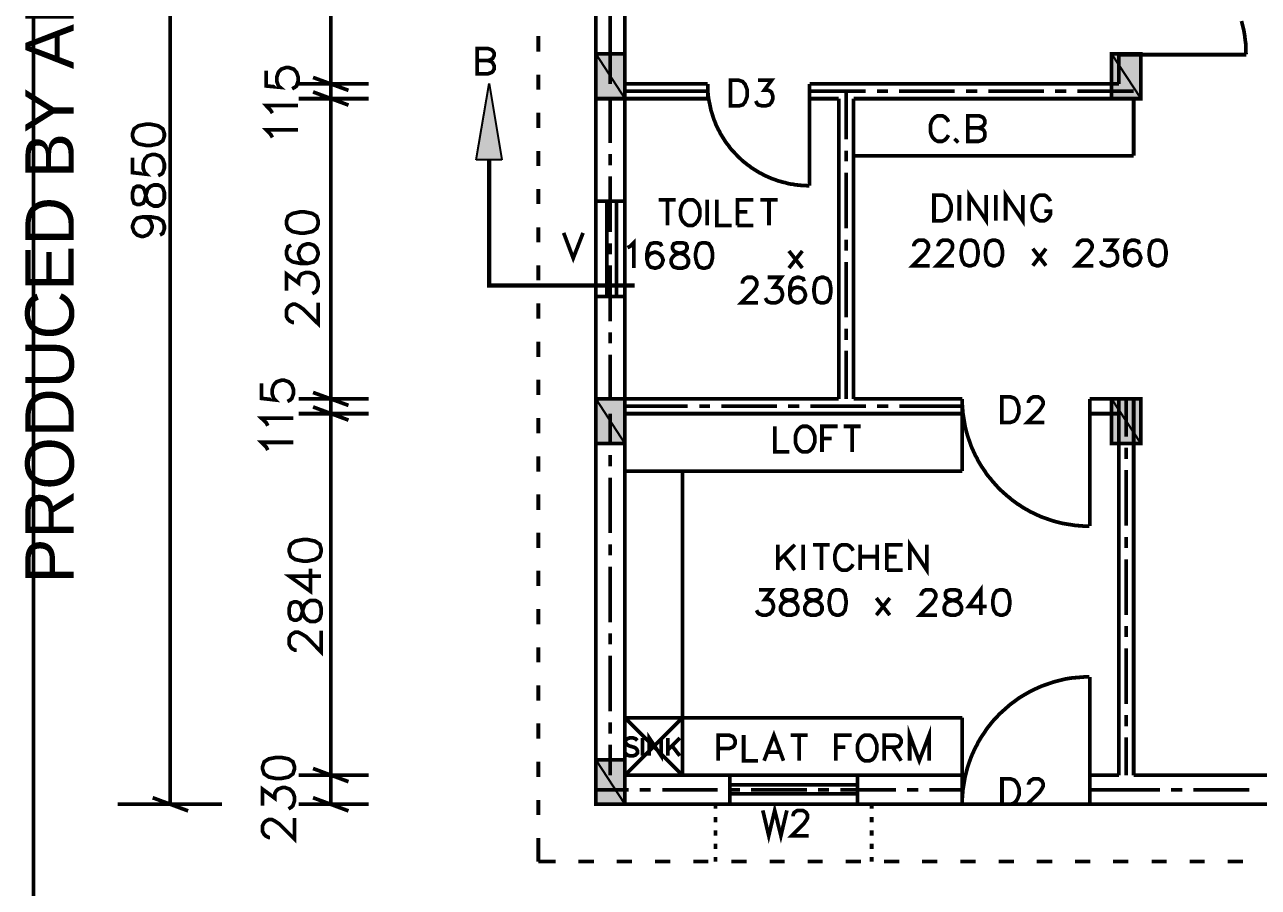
# Model space of a CAD drawing. Header units: millimetres. Extents: x 2845 to 3257, y 1294 to 1582.
# Drawn here: x 2845.3 to 2929.4, y 1360.6 to 1419.5 of the extents above; entities that cross this region are included whole.
import ezdxf

# ---------------------------------------------------------------- set-up
doc = ezdxf.new("R2010")
doc.units = ezdxf.units.MM
for name, color, linetype in [('H', 7, 'Continuous'), ('P', 7, 'Continuous'), ('T', 7, 'Continuous')]:
    doc.layers.add(name, color=color, linetype=linetype)
doc.styles.get("Standard").update_dxf_attribs({"font": 'arial.ttf'})

msp = doc.modelspace()

# ---------------------------------------------------------------- hatches: boundary and pattern name
at = {"layer": 'H', "linetype": 'Continuous'}
for points in [[(2884.203, 1414.415), (2884.203, 1417.449), (2886.214, 1417.449), (2886.214, 1414.415), (2884.203, 1414.415)], [(2919.392, 1414.415), (2919.392, 1417.449), (2921.386, 1417.449), (2921.386, 1414.415), (2919.392, 1414.415)], [(2876.071, 1410.252), (2876.936, 1415.456), (2877.8, 1410.252), (2876.071, 1410.252)], [(2884.203, 1390.885), (2884.203, 1393.936), (2886.214, 1393.936), (2886.214, 1390.885), (2884.203, 1390.885)], [(2919.392, 1390.885), (2919.392, 1393.936), (2921.386, 1393.936), (2921.386, 1390.885), (2919.392, 1390.885)], [(2884.203, 1366.279), (2884.203, 1369.33), (2886.214, 1369.33), (2886.214, 1366.279), (2884.203, 1366.279)]]:
    msp.add_hatch(color=256, dxfattribs=at).paths.add_polyline_path(points)

# ---------------------------------------------------------------- linework, layer by layer
at = {"layer": 'P'}
for points, const_width in [([(2845.856, 1542.562), (3256.172, 1542.562), (3256.172, 1332.694), (2845.856, 1332.694), (2845.856, 1542.562)], 0.254), ([(2855.187, 1451.792), (2855.187, 1366.296)], 0.254), ([(2866.141, 1451.792), (2866.141, 1366.296)], 0.254), ([(2884.203, 1451.792), (2884.203, 1366.296)], 0.254), ([(2886.196, 1449.799), (2886.196, 1415.421)], 0.254), ([(2885.191, 1420.307), (2885.191, 1415.421)], 0.254), ([(2928.565, 1417.431), (2928.547, 1417.537), (2928.547, 1417.767), (2928.547, 1417.978), (2928.529, 1418.208), (2928.494, 1418.419), (2928.476, 1418.631), (2928.441, 1418.86), (2928.406, 1419.072), (2928.353, 1419.284), (2928.3, 1419.495), (2928.247, 1419.707)], 0.254), ([(2880.287, 1418.684), (2880.287, 1417.626)], 0.254), ([(2876.847, 1417.008), (2877.094, 1416.938), (2877.183, 1416.849), (2877.271, 1416.673), (2877.271, 1416.426), (2877.183, 1416.267), (2877.094, 1416.197), (2876.847, 1416.109), (2876.124, 1416.109), (2876.124, 1417.837), (2876.847, 1417.837), (2877.094, 1417.749), (2877.183, 1417.678), (2877.271, 1417.52), (2877.271, 1417.343), (2877.183, 1417.167), (2877.094, 1417.096), (2876.847, 1417.008), (2876.124, 1417.008)], 0.254), ([(2884.203, 1417.467), (2886.196, 1417.467), (2886.196, 1414.415), (2884.203, 1414.415), (2884.203, 1417.467)], 0.254), ([(2919.375, 1417.467), (2921.386, 1417.467), (2921.386, 1414.415), (2919.375, 1414.415), (2919.375, 1417.467)], 0.254), ([(2919.886, 1415.421), (2919.886, 1417.414), (2928.565, 1417.414)], 0.254), ([(2921.386, 1417.414), (2921.386, 1414.415)], 0.254), ([(2861.731, 1416.32), (2861.731, 1415.28), (2862.666, 1415.191), (2862.56, 1415.28), (2862.454, 1415.597), (2862.454, 1415.897), (2862.56, 1416.214), (2862.754, 1416.426), (2863.071, 1416.532), (2863.283, 1416.532), (2863.601, 1416.426), (2863.795, 1416.214), (2863.9, 1415.897), (2863.9, 1415.597), (2863.795, 1415.28), (2863.689, 1415.191), (2863.495, 1415.086)], 0.254), ([(2880.287, 1416.056), (2880.287, 1415.033)], 0.254), ([(2868.716, 1415.421), (2863.953, 1415.421)], 0.254), ([(2867.34, 1414.98), (2864.923, 1415.862)], 0.254), ([(2891.84, 1415.421), (2886.196, 1415.421)], 0.254), ([(2891.84, 1414.415), (2891.84, 1415.421)], 0.254), ([(2891.84, 1415.421), (2891.84, 1415.332), (2891.84, 1415.156), (2891.84, 1414.98), (2891.858, 1414.803), (2891.876, 1414.627), (2891.893, 1414.451), (2891.929, 1414.274), (2891.964, 1414.115), (2891.999, 1413.939), (2892.034, 1413.763), (2892.07, 1413.604), (2892.123, 1413.445), (2892.176, 1413.269), (2892.228, 1413.11), (2892.281, 1412.951), (2892.352, 1412.792), (2892.405, 1412.634), (2892.475, 1412.493), (2892.546, 1412.334), (2892.634, 1412.193), (2892.705, 1412.034), (2892.793, 1411.893), (2892.881, 1411.752), (2892.969, 1411.611), (2893.058, 1411.47), (2893.163, 1411.328), (2893.269, 1411.205), (2893.357, 1411.064), (2893.463, 1410.94), (2893.587, 1410.817), (2893.693, 1410.693), (2893.816, 1410.57), (2893.922, 1410.446), (2894.045, 1410.341), (2894.169, 1410.217), (2894.292, 1410.111), (2894.433, 1410.006), (2894.557, 1409.9), (2894.698, 1409.811), (2894.821, 1409.706), (2894.963, 1409.617), (2895.104, 1409.529), (2895.245, 1409.441), (2895.386, 1409.353), (2895.545, 1409.282), (2895.686, 1409.194), (2895.844, 1409.124), (2896.003, 1409.053), (2896.162, 1408.982), (2896.303, 1408.93), (2896.462, 1408.877), (2896.638, 1408.806), (2896.797, 1408.771), (2896.956, 1408.718), (2897.132, 1408.683), (2897.291, 1408.63), (2897.467, 1408.594), (2897.644, 1408.577), (2897.802, 1408.541), (2897.979, 1408.524), (2898.155, 1408.506), (2898.332, 1408.489), (2898.508, 1408.489), (2898.684, 1408.471), (2898.773, 1408.471)], 0.254), ([(2893.393, 1413.921), (2893.393, 1415.668), (2893.957, 1415.668), (2894.222, 1415.579), (2894.38, 1415.403), (2894.451, 1415.244), (2894.539, 1414.997), (2894.539, 1414.574), (2894.451, 1414.345), (2894.38, 1414.168), (2894.222, 1413.992), (2893.957, 1413.921), (2893.393, 1413.921)], 0.254), ([(2895.28, 1415.668), (2896.197, 1415.668), (2895.703, 1414.997), (2895.95, 1414.997), (2896.127, 1414.909), (2896.197, 1414.839), (2896.285, 1414.574), (2896.285, 1414.415), (2896.197, 1414.168), (2896.038, 1413.992), (2895.774, 1413.921), (2895.545, 1413.921), (2895.28, 1413.992), (2895.209, 1414.08), (2895.121, 1414.256)], 0.254), ([(2919.886, 1415.421), (2898.79, 1415.421)], 0.254), ([(2898.79, 1408.471), (2898.79, 1415.421)], 0.254), ([(2868.716, 1414.415), (2863.953, 1414.415)], 0.254), ([(2867.34, 1413.974), (2864.923, 1414.874)], 0.254), ([(2885.191, 1414.415), (2885.191, 1411.399)], 0.254), ([(2891.84, 1414.927), (2886.196, 1414.927)], 0.254), ([(2891.84, 1414.415), (2886.196, 1414.415)], 0.254), ([(2886.196, 1414.415), (2886.196, 1393.936)], 0.254), ([(2902.618, 1414.927), (2898.79, 1414.927)], 0.254), ([(2900.783, 1414.415), (2898.79, 1414.415)], 0.254), ([(2900.783, 1414.415), (2900.783, 1393.936)], 0.254), ([(2901.277, 1414.927), (2901.277, 1411.646)], 0.254), ([(2920.892, 1414.415), (2901.789, 1414.415)], 0.254), ([(2901.789, 1414.415), (2901.789, 1393.936)], 0.254), ([(2904.135, 1414.927), (2903.376, 1414.927)], 0.254), ([(2908.686, 1414.927), (2904.893, 1414.927)], 0.254), ([(2910.22, 1414.927), (2909.462, 1414.927)], 0.254), ([(2914.771, 1414.927), (2910.979, 1414.927)], 0.254), ([(2916.288, 1414.927), (2915.529, 1414.927)], 0.254), ([(2920.892, 1414.927), (2917.046, 1414.927)], 0.254), ([(2920.892, 1410.517), (2920.892, 1414.415)], 0.254), ([(2862.154, 1413.427), (2862.031, 1413.621), (2861.731, 1413.939), (2863.9, 1413.939)], 0.254), ([(2880.287, 1413.463), (2880.287, 1412.422)], 0.254), ([(2852.612, 1411.84), (2852.717, 1411.54), (2853.017, 1411.328), (2853.546, 1411.223), (2853.846, 1411.223), (2854.358, 1411.328), (2854.675, 1411.54), (2854.781, 1411.84), (2854.781, 1412.034), (2854.675, 1412.351), (2854.358, 1412.563), (2853.846, 1412.669), (2853.546, 1412.669), (2853.017, 1412.563), (2852.717, 1412.351), (2852.612, 1412.034), (2852.612, 1411.84)], 0.254), ([(2908.262, 1412.828), (2908.174, 1413.004), (2908.015, 1413.163), (2907.839, 1413.251), (2907.521, 1413.251), (2907.345, 1413.163), (2907.186, 1413.004), (2907.098, 1412.828), (2907.028, 1412.598), (2907.028, 1412.175), (2907.098, 1411.928), (2907.186, 1411.769), (2907.345, 1411.593), (2907.521, 1411.505), (2907.839, 1411.505), (2908.015, 1411.593), (2908.174, 1411.769), (2908.262, 1411.928)], 0.254), ([(2910.326, 1412.422), (2910.573, 1412.334), (2910.661, 1412.263), (2910.749, 1412.087), (2910.749, 1411.84), (2910.661, 1411.681), (2910.573, 1411.593), (2910.326, 1411.505), (2909.585, 1411.505), (2909.585, 1413.251), (2910.326, 1413.251), (2910.573, 1413.163), (2910.661, 1413.092), (2910.749, 1412.916), (2910.749, 1412.757), (2910.661, 1412.598), (2910.573, 1412.51), (2910.326, 1412.422), (2909.585, 1412.422)], 0.254), ([(2862.154, 1411.769), (2862.031, 1411.981), (2861.731, 1412.281), (2863.9, 1412.281)], 0.254), ([(2908.844, 1411.681), (2908.756, 1411.593), (2908.844, 1411.505), (2908.933, 1411.593)], 0.254), ([(2852.612, 1410.394), (2852.612, 1409.371), (2853.546, 1409.265), (2853.441, 1409.371), (2853.335, 1409.67), (2853.335, 1409.97), (2853.441, 1410.288), (2853.635, 1410.499), (2853.952, 1410.605), (2854.164, 1410.605), (2854.481, 1410.499), (2854.675, 1410.288), (2854.781, 1409.97), (2854.781, 1409.67), (2854.675, 1409.371), (2854.569, 1409.265), (2854.358, 1409.159)], 0.254), ([(2886.866, 1401.662), (2876.936, 1401.662), (2876.936, 1410.252)], 0.296), ([(2880.287, 1410.852), (2880.287, 1409.811)], 0.254), ([(2885.191, 1410.641), (2885.191, 1409.864)], 0.254), ([(2901.277, 1410.87), (2901.277, 1410.129)], 0.254), ([(2920.892, 1410.517), (2901.789, 1410.517)], 0.254), ([(2901.277, 1409.371), (2901.277, 1405.561)], 0.254), ([(2852.612, 1407.607), (2852.717, 1407.289), (2852.911, 1407.201), (2853.123, 1407.201), (2853.335, 1407.289), (2853.441, 1407.501), (2853.546, 1407.906), (2853.635, 1408.224), (2853.846, 1408.436), (2854.058, 1408.524), (2854.358, 1408.524), (2854.569, 1408.436), (2854.675, 1408.33), (2854.781, 1408.012), (2854.781, 1407.607), (2854.675, 1407.289), (2854.569, 1407.201), (2854.358, 1407.095), (2854.058, 1407.095), (2853.846, 1407.201), (2853.635, 1407.395), (2853.546, 1407.695), (2853.441, 1408.118), (2853.335, 1408.33), (2853.123, 1408.436), (2852.911, 1408.436), (2852.717, 1408.33), (2852.612, 1408.012), (2852.612, 1407.607)], 0.254), ([(2885.191, 1409.106), (2885.191, 1405.314)], 0.254), ([(2880.287, 1408.259), (2880.287, 1407.219)], 0.254), ([(2888.489, 1407.518), (2889.653, 1407.518)], 0.254), ([(2889.089, 1407.518), (2889.089, 1405.772)], 0.254), ([(2890.482, 1407.518), (2890.323, 1407.43), (2890.147, 1407.271), (2890.059, 1407.095), (2889.988, 1406.848), (2889.988, 1406.442), (2890.059, 1406.196), (2890.147, 1406.037), (2890.323, 1405.86), (2890.482, 1405.772), (2890.817, 1405.772), (2890.976, 1405.86), (2891.135, 1406.037), (2891.223, 1406.196), (2891.311, 1406.442), (2891.311, 1406.848), (2891.223, 1407.095), (2891.135, 1407.271), (2890.976, 1407.43), (2890.817, 1407.518), (2890.482, 1407.518)], 0.254), ([(2891.805, 1405.772), (2891.805, 1407.518)], 0.254), ([(2892.458, 1407.518), (2892.458, 1405.772), (2893.463, 1405.772)], 0.254), ([(2893.869, 1405.772), (2893.869, 1407.518), (2894.945, 1407.518)], 0.254), ([(2895.439, 1407.518), (2896.603, 1407.518)], 0.254), ([(2896.021, 1407.518), (2896.021, 1405.772)], 0.254), ([(2907.274, 1406.09), (2907.274, 1407.836), (2907.857, 1407.836), (2908.103, 1407.748), (2908.262, 1407.571), (2908.35, 1407.413), (2908.439, 1407.166), (2908.439, 1406.742), (2908.35, 1406.513), (2908.262, 1406.337), (2908.103, 1406.178), (2907.857, 1406.09), (2907.274, 1406.09)], 0.254), ([(2909.003, 1406.09), (2909.003, 1407.836)], 0.254), ([(2909.673, 1406.09), (2909.673, 1407.836), (2910.838, 1406.09), (2910.838, 1407.836)], 0.254), ([(2911.49, 1406.09), (2911.49, 1407.836)], 0.254), ([(2912.16, 1406.09), (2912.16, 1407.836), (2913.325, 1406.09), (2913.325, 1407.836)], 0.254), ([(2915.212, 1407.413), (2915.124, 1407.571), (2914.965, 1407.748), (2914.806, 1407.836), (2914.471, 1407.836), (2914.295, 1407.748), (2914.136, 1407.571), (2914.065, 1407.413), (2913.977, 1407.166), (2913.977, 1406.742), (2914.065, 1406.513), (2914.136, 1406.337), (2914.295, 1406.178), (2914.471, 1406.09), (2914.806, 1406.09), (2914.965, 1406.178), (2915.124, 1406.337), (2915.212, 1406.513), (2915.212, 1406.742), (2914.806, 1406.742)], 0.254), ([(2863.107, 1405.878), (2863.213, 1405.561), (2863.53, 1405.349), (2864.042, 1405.243), (2864.341, 1405.243), (2864.871, 1405.349), (2865.17, 1405.561), (2865.276, 1405.878), (2865.276, 1406.072), (2865.17, 1406.39), (2864.871, 1406.584), (2864.341, 1406.689), (2864.042, 1406.689), (2863.53, 1406.584), (2863.213, 1406.39), (2863.107, 1406.072), (2863.107, 1405.878)], 0.254), ([(2886.196, 1407.43), (2884.203, 1407.43)], 0.254), ([(2884.961, 1407.43), (2884.961, 1400.921)], 0.254), ([(2885.614, 1407.43), (2885.614, 1400.921)], 0.254), ([(2893.869, 1406.689), (2894.539, 1406.689)], 0.254), ([(2853.335, 1406.354), (2853.635, 1406.266), (2853.846, 1406.054), (2853.952, 1405.737), (2853.952, 1405.631), (2853.846, 1405.331), (2853.635, 1405.12), (2853.335, 1405.014), (2853.229, 1405.014), (2852.911, 1405.12), (2852.717, 1405.331), (2852.612, 1405.631), (2852.612, 1405.737), (2852.717, 1406.054), (2852.911, 1406.266), (2853.335, 1406.354), (2853.846, 1406.354), (2854.358, 1406.266), (2854.675, 1406.054), (2854.781, 1405.737), (2854.781, 1405.525), (2854.675, 1405.225), (2854.481, 1405.12)], 0.254), ([(2880.287, 1405.649), (2880.287, 1404.608)], 0.254), ([(2882.016, 1405.261), (2882.668, 1403.532), (2883.338, 1405.261)], 0.254), ([(2893.869, 1405.772), (2894.945, 1405.772)], 0.254), ([(2863.424, 1404.414), (2863.213, 1404.308), (2863.107, 1404.008), (2863.107, 1403.814), (2863.213, 1403.497), (2863.53, 1403.285), (2864.042, 1403.179), (2864.553, 1403.179), (2864.976, 1403.285), (2865.17, 1403.497), (2865.276, 1403.814), (2865.276, 1403.902), (2865.17, 1404.22), (2864.976, 1404.414), (2864.659, 1404.52), (2864.553, 1404.52), (2864.236, 1404.414), (2864.042, 1404.22), (2863.936, 1403.902), (2863.936, 1403.814), (2864.042, 1403.497), (2864.236, 1403.285), (2864.553, 1403.179)], 0.254), ([(2885.191, 1404.555), (2885.191, 1403.797)], 0.254), ([(2886.372, 1404.255), (2886.549, 1404.343), (2886.796, 1404.59), (2886.796, 1402.862)], 0.254), ([(2888.701, 1404.343), (2888.613, 1404.52), (2888.366, 1404.59), (2888.207, 1404.59), (2887.942, 1404.52), (2887.783, 1404.255), (2887.695, 1403.85), (2887.695, 1403.444), (2887.783, 1403.109), (2887.942, 1402.932), (2888.207, 1402.862), (2888.295, 1402.862), (2888.524, 1402.932), (2888.701, 1403.109), (2888.789, 1403.356), (2888.789, 1403.444), (2888.701, 1403.673), (2888.524, 1403.85), (2888.295, 1403.938), (2888.207, 1403.938), (2887.942, 1403.85), (2887.783, 1403.673), (2887.695, 1403.444)], 0.254), ([(2889.777, 1404.59), (2889.53, 1404.52), (2889.442, 1404.343), (2889.442, 1404.185), (2889.53, 1404.026), (2889.688, 1403.938), (2890.024, 1403.85), (2890.271, 1403.761), (2890.429, 1403.603), (2890.518, 1403.444), (2890.518, 1403.197), (2890.429, 1403.021), (2890.341, 1402.932), (2890.112, 1402.862), (2889.777, 1402.862), (2889.53, 1402.932), (2889.442, 1403.021), (2889.353, 1403.197), (2889.353, 1403.444), (2889.442, 1403.603), (2889.618, 1403.761), (2889.847, 1403.85), (2890.182, 1403.938), (2890.341, 1404.026), (2890.429, 1404.185), (2890.429, 1404.343), (2890.341, 1404.52), (2890.112, 1404.59), (2889.777, 1404.59)], 0.254), ([(2891.505, 1404.59), (2891.258, 1404.52), (2891.1, 1404.255), (2891.011, 1403.85), (2891.011, 1403.603), (2891.1, 1403.197), (2891.258, 1402.932), (2891.505, 1402.862), (2891.664, 1402.862), (2891.911, 1402.932), (2892.087, 1403.197), (2892.176, 1403.603), (2892.176, 1403.85), (2892.087, 1404.255), (2891.911, 1404.52), (2891.664, 1404.59), (2891.505, 1404.59)], 0.254), ([(2901.277, 1404.802), (2901.277, 1404.044)], 0.254), ([(2905.899, 1404.343), (2905.899, 1404.432), (2905.987, 1404.59), (2906.075, 1404.679), (2906.234, 1404.767), (2906.569, 1404.767), (2906.728, 1404.679), (2906.816, 1404.59), (2906.886, 1404.432), (2906.886, 1404.255), (2906.816, 1404.096), (2906.657, 1403.85), (2905.828, 1403.021), (2906.975, 1403.021)], 0.254), ([(2907.557, 1404.343), (2907.557, 1404.432), (2907.645, 1404.59), (2907.715, 1404.679), (2907.892, 1404.767), (2908.209, 1404.767), (2908.386, 1404.679), (2908.474, 1404.59), (2908.544, 1404.432), (2908.544, 1404.255), (2908.474, 1404.096), (2908.298, 1403.85), (2907.468, 1403.021), (2908.633, 1403.021)], 0.254), ([(2909.62, 1404.767), (2909.373, 1404.679), (2909.215, 1404.432), (2909.127, 1404.026), (2909.127, 1403.761), (2909.215, 1403.356), (2909.373, 1403.109), (2909.62, 1403.021), (2909.797, 1403.021), (2910.044, 1403.109), (2910.203, 1403.356), (2910.273, 1403.761), (2910.273, 1404.026), (2910.203, 1404.432), (2910.044, 1404.679), (2909.797, 1404.767), (2909.62, 1404.767)], 0.254), ([(2911.278, 1404.767), (2911.032, 1404.679), (2910.855, 1404.432), (2910.785, 1404.026), (2910.785, 1403.761), (2910.855, 1403.356), (2911.032, 1403.109), (2911.278, 1403.021), (2911.437, 1403.021), (2911.684, 1403.109), (2911.861, 1403.356), (2911.949, 1403.761), (2911.949, 1404.026), (2911.861, 1404.432), (2911.684, 1404.679), (2911.437, 1404.767), (2911.278, 1404.767)], 0.254), ([(2914.013, 1403.021), (2914.912, 1404.185)], 0.254), ([(2914.912, 1403.021), (2914.013, 1404.185)], 0.254), ([(2917.064, 1404.343), (2917.064, 1404.432), (2917.152, 1404.59), (2917.24, 1404.679), (2917.399, 1404.767), (2917.734, 1404.767), (2917.893, 1404.679), (2917.981, 1404.59), (2918.052, 1404.432), (2918.052, 1404.255), (2917.981, 1404.096), (2917.805, 1403.85), (2916.976, 1403.021), (2918.14, 1403.021)], 0.254), ([(2918.793, 1404.767), (2919.71, 1404.767), (2919.216, 1404.096), (2919.463, 1404.096), (2919.622, 1404.026), (2919.71, 1403.938), (2919.798, 1403.673), (2919.798, 1403.514), (2919.71, 1403.267), (2919.533, 1403.109), (2919.304, 1403.021), (2919.057, 1403.021), (2918.793, 1403.109), (2918.722, 1403.179), (2918.634, 1403.356)], 0.254), ([(2921.28, 1404.502), (2921.209, 1404.679), (2920.945, 1404.767), (2920.786, 1404.767), (2920.539, 1404.679), (2920.38, 1404.432), (2920.292, 1404.026), (2920.292, 1403.603), (2920.38, 1403.267), (2920.539, 1403.109), (2920.786, 1403.021), (2920.856, 1403.021), (2921.121, 1403.109), (2921.28, 1403.267), (2921.368, 1403.514), (2921.368, 1403.603), (2921.28, 1403.85), (2921.121, 1404.026), (2920.856, 1404.096), (2920.786, 1404.096), (2920.539, 1404.026), (2920.38, 1403.85), (2920.292, 1403.603)], 0.254), ([(2922.444, 1404.767), (2922.179, 1404.679), (2922.021, 1404.432), (2921.95, 1404.026), (2921.95, 1403.761), (2922.021, 1403.356), (2922.179, 1403.109), (2922.444, 1403.021), (2922.603, 1403.021), (2922.85, 1403.109), (2923.026, 1403.356), (2923.097, 1403.761), (2923.097, 1404.026), (2923.026, 1404.432), (2922.85, 1404.679), (2922.603, 1404.767), (2922.444, 1404.767)], 0.254), ([(2897.379, 1402.862), (2898.296, 1404.026)], 0.254), ([(2898.296, 1402.862), (2897.379, 1404.026)], 0.254), ([(2863.107, 1401.327), (2863.107, 1402.456), (2863.936, 1401.839), (2863.936, 1402.139), (2864.042, 1402.35), (2864.13, 1402.456), (2864.447, 1402.562), (2864.659, 1402.562), (2864.976, 1402.456), (2865.17, 1402.244), (2865.276, 1401.945), (2865.276, 1401.645), (2865.17, 1401.327), (2865.065, 1401.221), (2864.871, 1401.116)], 0.254), ([(2880.287, 1403.038), (2880.287, 1402.015)], 0.254), ([(2885.191, 1403.038), (2885.191, 1399.228)], 0.254), ([(2901.277, 1403.285), (2901.277, 1399.493)], 0.254), ([(2894.204, 1401.803), (2894.204, 1401.892), (2894.292, 1402.05), (2894.38, 1402.139), (2894.539, 1402.227), (2894.874, 1402.227), (2895.033, 1402.139), (2895.121, 1402.05), (2895.192, 1401.892), (2895.192, 1401.715), (2895.121, 1401.556), (2894.945, 1401.31), (2894.116, 1400.481), (2895.28, 1400.481)], 0.254), ([(2895.933, 1402.227), (2896.85, 1402.227), (2896.356, 1401.556), (2896.603, 1401.556), (2896.762, 1401.486), (2896.85, 1401.398), (2896.938, 1401.133), (2896.938, 1400.974), (2896.85, 1400.727), (2896.673, 1400.569), (2896.444, 1400.481), (2896.197, 1400.481), (2895.933, 1400.569), (2895.862, 1400.639), (2895.774, 1400.816)], 0.254), ([(2898.42, 1401.962), (2898.349, 1402.139), (2898.085, 1402.227), (2897.926, 1402.227), (2897.679, 1402.139), (2897.52, 1401.892), (2897.432, 1401.486), (2897.432, 1401.063), (2897.52, 1400.727), (2897.679, 1400.569), (2897.926, 1400.481), (2897.996, 1400.481), (2898.261, 1400.569), (2898.42, 1400.727), (2898.508, 1400.974), (2898.508, 1401.063), (2898.42, 1401.31), (2898.261, 1401.486), (2897.996, 1401.556), (2897.926, 1401.556), (2897.679, 1401.486), (2897.52, 1401.31), (2897.432, 1401.063)], 0.254), ([(2899.584, 1402.227), (2899.319, 1402.139), (2899.161, 1401.892), (2899.09, 1401.486), (2899.09, 1401.221), (2899.161, 1400.816), (2899.319, 1400.569), (2899.584, 1400.481), (2899.743, 1400.481), (2899.99, 1400.569), (2900.166, 1400.816), (2900.237, 1401.221), (2900.237, 1401.486), (2900.166, 1401.892), (2899.99, 1402.139), (2899.743, 1402.227), (2899.584, 1402.227)], 0.254), ([(2886.196, 1400.921), (2884.203, 1400.921)], 0.254), ([(2863.618, 1399.158), (2863.53, 1399.158), (2863.318, 1399.263), (2863.213, 1399.369), (2863.107, 1399.563), (2863.107, 1399.969), (2863.213, 1400.181), (2863.318, 1400.286), (2863.53, 1400.392), (2863.724, 1400.392), (2863.936, 1400.286), (2864.236, 1400.075), (2865.276, 1399.052), (2865.276, 1400.498)], 0.254), ([(2880.287, 1400.445), (2880.287, 1399.405)], 0.254), ([(2885.191, 1398.47), (2885.191, 1397.729)], 0.254), ([(2901.277, 1398.734), (2901.277, 1397.958)], 0.254), ([(2880.287, 1397.835), (2880.287, 1396.794)], 0.254), ([(2885.191, 1396.953), (2885.191, 1393.936)], 0.254), ([(2901.277, 1397.217), (2901.277, 1393.936)], 0.254), ([(2861.413, 1394.995), (2861.413, 1393.972), (2862.348, 1393.866), (2862.242, 1393.972), (2862.137, 1394.272), (2862.137, 1394.589), (2862.242, 1394.889), (2862.436, 1395.101), (2862.754, 1395.206), (2862.966, 1395.206), (2863.265, 1395.101), (2863.477, 1394.889), (2863.583, 1394.589), (2863.583, 1394.272), (2863.477, 1393.972), (2863.371, 1393.866), (2863.177, 1393.76)], 0.254), ([(2880.287, 1395.242), (2880.287, 1394.201)], 0.254), ([(2867.34, 1393.496), (2864.923, 1394.377)], 0.254), ([(2911.896, 1392.331), (2911.896, 1394.078), (2912.478, 1394.078), (2912.743, 1393.989), (2912.901, 1393.831), (2912.972, 1393.654), (2913.06, 1393.407), (2913.06, 1392.984), (2912.972, 1392.755), (2912.901, 1392.578), (2912.743, 1392.42), (2912.478, 1392.331), (2911.896, 1392.331)], 0.254), ([(2913.713, 1393.654), (2913.713, 1393.742), (2913.801, 1393.901), (2913.889, 1393.989), (2914.065, 1394.078), (2914.383, 1394.078), (2914.542, 1393.989), (2914.63, 1393.901), (2914.718, 1393.742), (2914.718, 1393.566), (2914.63, 1393.407), (2914.471, 1393.16), (2913.642, 1392.331), (2914.806, 1392.331)], 0.254), ([(2868.716, 1393.936), (2863.953, 1393.936)], 0.254), ([(2867.34, 1392.49), (2864.923, 1393.39)], 0.254), ([(2884.203, 1393.936), (2886.196, 1393.936), (2886.196, 1390.903), (2884.203, 1390.903), (2884.203, 1393.936)], 0.254), ([(2900.783, 1393.936), (2886.196, 1393.936)], 0.254), ([(2890.482, 1393.443), (2886.196, 1393.443)], 0.254), ([(2891.999, 1393.443), (2891.258, 1393.443)], 0.254), ([(2896.568, 1393.443), (2892.758, 1393.443)], 0.254), ([(2898.085, 1393.443), (2897.326, 1393.443)], 0.254), ([(2902.635, 1393.443), (2898.843, 1393.443)], 0.254), ([(2909.197, 1393.936), (2901.789, 1393.936)], 0.254), ([(2904.17, 1393.443), (2903.394, 1393.443)], 0.254), ([(2909.197, 1393.443), (2904.911, 1393.443)], 0.254), ([(2909.197, 1392.931), (2909.197, 1393.936)], 0.254), ([(2909.197, 1393.936), (2909.197, 1393.831), (2909.197, 1393.601), (2909.215, 1393.39), (2909.232, 1393.16), (2909.25, 1392.949), (2909.285, 1392.719), (2909.321, 1392.508), (2909.356, 1392.296), (2909.391, 1392.084), (2909.444, 1391.873), (2909.497, 1391.661), (2909.55, 1391.467), (2909.62, 1391.255), (2909.691, 1391.061), (2909.762, 1390.85), (2909.832, 1390.656), (2909.92, 1390.462), (2910.008, 1390.268), (2910.097, 1390.074), (2910.203, 1389.897), (2910.291, 1389.703), (2910.397, 1389.527), (2910.502, 1389.35), (2910.626, 1389.174), (2910.749, 1388.998), (2910.855, 1388.821), (2910.979, 1388.662), (2911.12, 1388.504), (2911.243, 1388.345), (2911.384, 1388.186), (2911.525, 1388.027), (2911.667, 1387.869), (2911.808, 1387.728), (2911.966, 1387.586), (2912.125, 1387.445), (2912.284, 1387.304), (2912.443, 1387.181), (2912.601, 1387.04), (2912.778, 1386.916), (2912.937, 1386.793), (2913.113, 1386.687), (2913.289, 1386.563), (2913.466, 1386.458), (2913.66, 1386.352), (2913.836, 1386.246), (2914.03, 1386.158), (2914.207, 1386.07), (2914.401, 1385.981), (2914.595, 1385.893), (2914.789, 1385.823), (2915, 1385.752), (2915.194, 1385.681), (2915.406, 1385.611), (2915.6, 1385.558), (2915.812, 1385.505), (2916.023, 1385.452), (2916.235, 1385.417), (2916.447, 1385.382), (2916.676, 1385.346), (2916.888, 1385.311), (2917.099, 1385.293), (2917.329, 1385.276), (2917.54, 1385.258), (2917.77, 1385.258), (2917.875, 1385.258)], 0.254), ([(2920.892, 1393.936), (2917.893, 1393.936)], 0.254), ([(2917.893, 1385.258), (2917.893, 1393.936)], 0.254), ([(2919.375, 1393.936), (2921.386, 1393.936), (2921.386, 1390.903), (2919.375, 1390.903), (2919.375, 1393.936)], 0.254), ([(2919.886, 1391.89), (2919.886, 1393.884)], 0.254), ([(2920.38, 1393.936), (2920.38, 1391.361)], 0.254), ([(2920.892, 1393.936), (2920.892, 1368.272)], 0.254), ([(2921.386, 1393.884), (2921.386, 1390.903)], 0.254), ([(2861.837, 1392.102), (2861.731, 1392.314), (2861.413, 1392.614), (2863.583, 1392.614)], 0.254), ([(2868.716, 1392.931), (2863.953, 1392.931)], 0.254), ([(2880.287, 1392.631), (2880.287, 1391.591)], 0.254), ([(2885.191, 1392.931), (2885.191, 1390.867)], 0.254), ([(2909.197, 1392.931), (2886.196, 1392.931)], 0.254), ([(2886.196, 1392.931), (2886.196, 1368.272)], 0.254), ([(2909.197, 1389.015), (2909.197, 1392.931)], 0.254), ([(2919.886, 1392.931), (2917.893, 1392.931)], 0.254), ([(2919.886, 1392.931), (2919.886, 1368.272)], 0.254), ([(2896.409, 1392.067), (2896.409, 1390.321), (2897.397, 1390.321)], 0.254), ([(2898.314, 1392.067), (2898.138, 1391.979), (2897.979, 1391.82), (2897.891, 1391.643), (2897.82, 1391.396), (2897.82, 1390.973), (2897.891, 1390.744), (2897.979, 1390.567), (2898.138, 1390.409), (2898.314, 1390.321), (2898.631, 1390.321), (2898.808, 1390.409), (2898.967, 1390.567), (2899.055, 1390.744), (2899.143, 1390.973), (2899.143, 1391.396), (2899.055, 1391.643), (2898.967, 1391.82), (2898.808, 1391.979), (2898.631, 1392.067), (2898.314, 1392.067)], 0.254), ([(2899.637, 1390.321), (2899.637, 1392.067), (2900.695, 1392.067)], 0.254), ([(2901.118, 1392.067), (2902.283, 1392.067)], 0.254), ([(2901.701, 1392.067), (2901.701, 1390.321)], 0.254), ([(2861.837, 1390.444), (2861.731, 1390.656), (2861.413, 1390.973), (2863.583, 1390.973)], 0.254), ([(2899.637, 1391.238), (2900.289, 1391.238)], 0.254), ([(2880.287, 1390.021), (2880.287, 1388.98)], 0.254), ([(2885.191, 1390.109), (2885.191, 1389.333)], 0.254), ([(2920.38, 1390.603), (2920.38, 1389.844)], 0.254), ([(2890.112, 1389.015), (2886.196, 1389.015)], 0.254), ([(2909.197, 1389.015), (2890.112, 1389.015)], 0.254), ([(2890.112, 1389.015), (2890.112, 1372.188)], 0.254), ([(2920.38, 1389.086), (2920.38, 1385.293)], 0.254), ([(2885.191, 1388.574), (2885.191, 1384.782)], 0.254), ([(2880.287, 1387.428), (2880.287, 1386.369)], 0.254), ([(2880.287, 1384.817), (2880.287, 1383.776)], 0.254), ([(2863.301, 1383.512), (2863.407, 1383.194), (2863.706, 1382.983), (2864.236, 1382.877), (2864.553, 1382.877), (2865.065, 1382.983), (2865.382, 1383.194), (2865.47, 1383.512), (2865.47, 1383.706), (2865.382, 1384.023), (2865.065, 1384.235), (2864.553, 1384.341), (2864.236, 1384.341), (2863.706, 1384.235), (2863.407, 1384.023), (2863.301, 1383.706), (2863.301, 1383.512)], 0.254), ([(2885.191, 1384.023), (2885.191, 1383.265)], 0.254), ([(2896.621, 1382.26), (2896.621, 1383.988)], 0.254), ([(2897.785, 1383.988), (2896.621, 1382.842)], 0.254), ([(2898.349, 1382.26), (2898.349, 1383.988)], 0.254), ([(2899.019, 1383.988), (2900.166, 1383.988)], 0.254), ([(2899.602, 1383.988), (2899.602, 1382.26)], 0.254), ([(2901.753, 1383.582), (2901.665, 1383.759), (2901.489, 1383.918), (2901.33, 1383.988), (2900.995, 1383.988), (2900.836, 1383.918), (2900.678, 1383.759), (2900.589, 1383.582), (2900.519, 1383.336), (2900.519, 1382.93), (2900.589, 1382.665), (2900.678, 1382.506), (2900.836, 1382.348), (2900.995, 1382.26), (2901.33, 1382.26), (2901.489, 1382.348), (2901.665, 1382.506), (2901.753, 1382.665)], 0.254), ([(2902.247, 1382.26), (2902.247, 1383.988)], 0.254), ([(2903.394, 1383.988), (2903.394, 1382.26)], 0.254), ([(2904.064, 1382.26), (2904.064, 1383.988), (2905.14, 1383.988)], 0.254), ([(2905.634, 1382.26), (2905.634, 1383.988), (2906.781, 1382.26), (2906.781, 1383.988)], 0.254), ([(2920.38, 1384.517), (2920.38, 1383.759)], 0.254), ([(2897.026, 1383.247), (2897.785, 1382.26)], 0.254), ([(2902.247, 1383.177), (2903.394, 1383.177)], 0.254), ([(2904.064, 1383.177), (2904.717, 1383.177)], 0.254), ([(2865.47, 1381.854), (2863.301, 1381.854), (2864.747, 1380.813), (2864.747, 1382.365)], 0.254), ([(2885.191, 1382.506), (2885.191, 1378.696)], 0.254), ([(2920.38, 1383), (2920.38, 1379.208)], 0.254), ([(2880.287, 1382.224), (2880.287, 1381.166)], 0.254), ([(2904.064, 1382.26), (2905.14, 1382.26)], 0.254), ([(2895.333, 1380.919), (2896.233, 1380.919), (2895.739, 1380.266), (2895.986, 1380.266), (2896.162, 1380.178), (2896.233, 1380.108), (2896.321, 1379.861), (2896.321, 1379.684), (2896.233, 1379.437), (2896.074, 1379.279), (2895.827, 1379.19), (2895.58, 1379.19), (2895.333, 1379.279), (2895.245, 1379.367), (2895.174, 1379.526)], 0.254), ([(2897.238, 1380.919), (2896.991, 1380.848), (2896.903, 1380.69), (2896.903, 1380.513), (2896.991, 1380.355), (2897.15, 1380.266), (2897.485, 1380.178), (2897.732, 1380.108), (2897.891, 1379.949), (2897.979, 1379.772), (2897.979, 1379.526), (2897.891, 1379.367), (2897.82, 1379.279), (2897.555, 1379.19), (2897.238, 1379.19), (2896.991, 1379.279), (2896.903, 1379.367), (2896.815, 1379.526), (2896.815, 1379.772), (2896.903, 1379.949), (2897.062, 1380.108), (2897.308, 1380.178), (2897.644, 1380.266), (2897.82, 1380.355), (2897.891, 1380.513), (2897.891, 1380.69), (2897.82, 1380.848), (2897.555, 1380.919), (2897.238, 1380.919)], 0.254), ([(2898.878, 1380.919), (2898.631, 1380.848), (2898.561, 1380.69), (2898.561, 1380.513), (2898.631, 1380.355), (2898.808, 1380.266), (2899.143, 1380.178), (2899.372, 1380.108), (2899.549, 1379.949), (2899.637, 1379.772), (2899.637, 1379.526), (2899.549, 1379.367), (2899.46, 1379.279), (2899.213, 1379.19), (2898.878, 1379.19), (2898.631, 1379.279), (2898.561, 1379.367), (2898.473, 1379.526), (2898.473, 1379.772), (2898.561, 1379.949), (2898.72, 1380.108), (2898.967, 1380.178), (2899.302, 1380.266), (2899.46, 1380.355), (2899.549, 1380.513), (2899.549, 1380.69), (2899.46, 1380.848), (2899.213, 1380.919), (2898.878, 1380.919)], 0.254), ([(2900.625, 1380.919), (2900.378, 1380.848), (2900.201, 1380.601), (2900.131, 1380.178), (2900.131, 1379.949), (2900.201, 1379.526), (2900.378, 1379.279), (2900.625, 1379.19), (2900.783, 1379.19), (2901.03, 1379.279), (2901.207, 1379.526), (2901.277, 1379.949), (2901.277, 1380.178), (2901.207, 1380.601), (2901.03, 1380.848), (2900.783, 1380.919), (2900.625, 1380.919)], 0.254), ([(2906.41, 1380.513), (2906.41, 1380.601), (2906.498, 1380.76), (2906.569, 1380.848), (2906.728, 1380.919), (2907.08, 1380.919), (2907.239, 1380.848), (2907.31, 1380.76), (2907.398, 1380.601), (2907.398, 1380.425), (2907.31, 1380.266), (2907.151, 1380.019), (2906.322, 1379.19), (2907.486, 1379.19)], 0.254), ([(2908.403, 1380.919), (2908.139, 1380.848), (2908.051, 1380.69), (2908.051, 1380.513), (2908.139, 1380.355), (2908.315, 1380.266), (2908.633, 1380.178), (2908.897, 1380.108), (2909.056, 1379.949), (2909.144, 1379.772), (2909.144, 1379.526), (2909.056, 1379.367), (2908.968, 1379.279), (2908.721, 1379.19), (2908.403, 1379.19), (2908.139, 1379.279), (2908.051, 1379.367), (2907.98, 1379.526), (2907.98, 1379.772), (2908.051, 1379.949), (2908.227, 1380.108), (2908.474, 1380.178), (2908.809, 1380.266), (2908.968, 1380.355), (2909.056, 1380.513), (2909.056, 1380.69), (2908.968, 1380.848), (2908.721, 1380.919), (2908.403, 1380.919)], 0.254), ([(2910.467, 1379.19), (2910.467, 1380.919), (2909.638, 1379.772), (2910.873, 1379.772)], 0.254), ([(2911.79, 1380.919), (2911.543, 1380.848), (2911.367, 1380.601), (2911.278, 1380.178), (2911.278, 1379.949), (2911.367, 1379.526), (2911.543, 1379.279), (2911.79, 1379.19), (2911.949, 1379.19), (2912.196, 1379.279), (2912.372, 1379.526), (2912.443, 1379.949), (2912.443, 1380.178), (2912.372, 1380.601), (2912.196, 1380.848), (2911.949, 1380.919), (2911.79, 1380.919)], 0.254), ([(2863.301, 1379.261), (2863.407, 1378.961), (2863.618, 1378.855), (2863.812, 1378.855), (2864.024, 1378.961), (2864.13, 1379.173), (2864.236, 1379.578), (2864.341, 1379.896), (2864.553, 1380.09), (2864.747, 1380.196), (2865.065, 1380.196), (2865.276, 1380.09), (2865.382, 1380.002), (2865.47, 1379.684), (2865.47, 1379.261), (2865.382, 1378.961), (2865.276, 1378.855), (2865.065, 1378.749), (2864.747, 1378.749), (2864.553, 1378.855), (2864.341, 1379.067), (2864.236, 1379.367), (2864.13, 1379.79), (2864.024, 1380.002), (2863.812, 1380.09), (2863.618, 1380.09), (2863.407, 1380.002), (2863.301, 1379.684), (2863.301, 1379.261)], 0.254), ([(2903.341, 1379.19), (2904.258, 1380.355)], 0.254), ([(2904.258, 1379.19), (2903.341, 1380.355)], 0.254), ([(2880.287, 1379.614), (2880.287, 1378.573)], 0.254), ([(2863.812, 1376.791), (2863.706, 1376.791), (2863.512, 1376.897), (2863.407, 1377.003), (2863.301, 1377.197), (2863.301, 1377.621), (2863.407, 1377.832), (2863.512, 1377.92), (2863.706, 1378.026), (2863.918, 1378.026), (2864.13, 1377.92), (2864.447, 1377.726), (2865.47, 1376.686), (2865.47, 1378.132)], 0.254), ([(2920.38, 1378.45), (2920.38, 1377.691)], 0.254), ([(2885.191, 1377.956), (2885.191, 1377.197)], 0.254), ([(2880.287, 1377.003), (2880.287, 1375.962)], 0.254), ([(2885.191, 1376.421), (2885.191, 1372.629)], 0.254), ([(2920.38, 1376.933), (2920.38, 1373.123)], 0.254), ([(2917.875, 1374.975), (2917.77, 1374.975), (2917.54, 1374.975), (2917.329, 1374.957), (2917.099, 1374.939), (2916.888, 1374.922), (2916.676, 1374.904), (2916.447, 1374.869), (2916.235, 1374.834), (2916.023, 1374.781), (2915.812, 1374.728), (2915.6, 1374.675), (2915.406, 1374.622), (2915.194, 1374.551), (2915, 1374.481), (2914.789, 1374.41), (2914.595, 1374.34), (2914.401, 1374.251), (2914.207, 1374.163), (2914.03, 1374.075), (2913.836, 1373.987), (2913.66, 1373.881), (2913.466, 1373.775), (2913.289, 1373.669), (2913.113, 1373.564), (2912.937, 1373.44), (2912.778, 1373.317), (2912.601, 1373.193), (2912.443, 1373.07), (2912.284, 1372.929), (2912.125, 1372.787), (2911.966, 1372.646), (2911.808, 1372.505), (2911.667, 1372.364), (2911.525, 1372.205), (2911.384, 1372.064), (2911.243, 1371.906), (2911.12, 1371.747), (2910.979, 1371.57), (2910.855, 1371.412), (2910.749, 1371.235), (2910.626, 1371.059), (2910.502, 1370.882), (2910.397, 1370.706), (2910.291, 1370.53), (2910.203, 1370.336), (2910.097, 1370.159), (2910.008, 1369.965), (2909.92, 1369.771), (2909.832, 1369.577), (2909.762, 1369.383), (2909.691, 1369.189), (2909.62, 1368.977), (2909.55, 1368.783), (2909.497, 1368.572), (2909.444, 1368.36), (2909.391, 1368.148), (2909.356, 1367.937), (2909.321, 1367.725), (2909.285, 1367.513), (2909.25, 1367.302), (2909.232, 1367.072), (2909.215, 1366.861), (2909.197, 1366.631), (2909.197, 1366.402), (2909.197, 1366.296)], 0.254), ([(2917.893, 1374.975), (2917.893, 1366.296)], 0.254), ([(2880.287, 1374.393), (2880.287, 1373.352)], 0.254), ([(2890.112, 1368.272), (2890.112, 1372.188), (2886.196, 1372.188)], 0.254), ([(2890.112, 1372.188), (2886.196, 1368.272)], 0.254), ([(2886.196, 1372.188), (2890.112, 1368.272)], 0.254), ([(2909.197, 1372.188), (2890.112, 1372.188)], 0.254), ([(2909.197, 1368.272), (2909.197, 1372.188)], 0.254), ([(2920.38, 1372.382), (2920.38, 1371.606)], 0.254), ([(2880.287, 1371.8), (2880.287, 1370.759)], 0.254), ([(2885.191, 1371.87), (2885.191, 1371.112)], 0.254), ([(2905.616, 1369.26), (2905.616, 1371.006), (2906.269, 1369.26), (2906.939, 1371.006), (2906.939, 1369.26)], 0.254), ([(2887.043, 1370.636), (2886.919, 1370.759), (2886.76, 1370.812), (2886.513, 1370.812), (2886.355, 1370.759), (2886.231, 1370.636), (2886.231, 1370.53), (2886.284, 1370.406), (2886.355, 1370.353), (2886.461, 1370.283), (2886.813, 1370.177), (2886.919, 1370.124), (2886.99, 1370.053), (2887.043, 1369.948), (2887.043, 1369.771), (2886.919, 1369.648), (2886.76, 1369.595), (2886.513, 1369.595), (2886.355, 1369.648), (2886.231, 1369.771)], 0.254), ([(2887.395, 1369.595), (2887.395, 1370.812)], 0.254), ([(2887.854, 1369.595), (2887.854, 1370.812), (2888.665, 1369.595), (2888.665, 1370.812)], 0.254), ([(2889.124, 1369.595), (2889.124, 1370.812)], 0.254), ([(2889.935, 1370.812), (2889.124, 1370.001)], 0.254), ([(2892.546, 1369.26), (2892.546, 1371.006), (2893.287, 1371.006), (2893.534, 1370.918), (2893.622, 1370.83), (2893.71, 1370.653), (2893.71, 1370.424), (2893.622, 1370.247), (2893.534, 1370.177), (2893.287, 1370.089), (2892.546, 1370.089)], 0.254), ([(2894.292, 1371.006), (2894.292, 1369.26), (2895.28, 1369.26)], 0.254), ([(2895.686, 1369.26), (2896.356, 1371.006), (2897.009, 1369.26)], 0.254), ([(2897.503, 1371.006), (2898.667, 1371.006)], 0.254), ([(2898.085, 1371.006), (2898.085, 1369.26)], 0.254), ([(2900.572, 1369.26), (2900.572, 1371.006), (2901.648, 1371.006)], 0.254), ([(2902.547, 1371.006), (2902.388, 1370.918), (2902.23, 1370.741), (2902.142, 1370.583), (2902.053, 1370.336), (2902.053, 1369.912), (2902.142, 1369.683), (2902.23, 1369.507), (2902.388, 1369.33), (2902.547, 1369.26), (2902.882, 1369.26), (2903.059, 1369.33), (2903.218, 1369.507), (2903.288, 1369.683), (2903.376, 1369.912), (2903.376, 1370.336), (2903.288, 1370.583), (2903.218, 1370.741), (2903.059, 1370.918), (2902.882, 1371.006), (2902.547, 1371.006)], 0.254), ([(2903.87, 1369.26), (2903.87, 1371.006), (2904.611, 1371.006), (2904.876, 1370.918), (2904.946, 1370.83), (2905.034, 1370.653), (2905.034, 1370.494), (2904.946, 1370.336), (2904.876, 1370.247), (2904.611, 1370.177), (2903.87, 1370.177)], 0.254), ([(2920.38, 1370.847), (2920.38, 1368.272)], 0.254), ([(2885.191, 1370.353), (2885.191, 1368.272)], 0.254), ([(2889.406, 1370.283), (2889.935, 1369.595)], 0.254), ([(2895.933, 1369.842), (2896.762, 1369.842)], 0.254), ([(2900.572, 1370.177), (2901.224, 1370.177)], 0.254), ([(2904.452, 1370.177), (2905.034, 1369.26)], 0.254), ([(2861.484, 1368.678), (2861.59, 1368.36), (2861.907, 1368.148), (2862.419, 1368.043), (2862.736, 1368.043), (2863.248, 1368.148), (2863.548, 1368.36), (2863.653, 1368.678), (2863.653, 1368.872), (2863.548, 1369.189), (2863.248, 1369.383), (2862.736, 1369.489), (2862.419, 1369.489), (2861.907, 1369.383), (2861.59, 1369.189), (2861.484, 1368.872), (2861.484, 1368.678)], 0.254), ([(2880.287, 1369.189), (2880.287, 1368.148)], 0.254), ([(2884.203, 1369.33), (2886.196, 1369.33), (2886.196, 1366.296), (2884.203, 1366.296), (2884.203, 1369.33)], 0.254), ([(2868.716, 1368.272), (2863.953, 1368.272)], 0.254), ([(2867.34, 1367.831), (2864.923, 1368.731)], 0.254), ([(2909.197, 1368.272), (2886.196, 1368.272)], 0.254), ([(2893.357, 1368.272), (2893.357, 1366.296)], 0.254), ([(2902.053, 1368.272), (2902.053, 1366.296)], 0.254), ([(2909.197, 1368.272), (2909.197, 1366.296)], 0.254), ([(2911.913, 1366.296), (2911.913, 1368.025), (2912.496, 1368.025), (2912.743, 1367.937), (2912.901, 1367.778), (2912.989, 1367.619), (2913.078, 1367.372), (2913.078, 1366.949), (2912.989, 1366.702), (2912.901, 1366.543), (2912.743, 1366.367), (2912.496, 1366.296), (2911.913, 1366.296)], 0.254), ([(2913.73, 1367.619), (2913.73, 1367.69), (2913.818, 1367.866), (2913.907, 1367.937), (2914.065, 1368.025), (2914.401, 1368.025), (2914.559, 1367.937), (2914.648, 1367.866), (2914.718, 1367.69), (2914.718, 1367.531), (2914.648, 1367.372), (2914.471, 1367.108), (2913.642, 1366.296), (2914.806, 1366.296)], 0.254), ([(2919.886, 1368.272), (2917.893, 1368.272)], 0.254), ([(2964.248, 1368.272), (2920.892, 1368.272)], 0.254), ([(2861.484, 1366.191), (2861.484, 1367.319), (2862.313, 1366.702), (2862.313, 1367.02), (2862.419, 1367.214), (2862.525, 1367.319), (2862.824, 1367.425), (2863.036, 1367.425), (2863.336, 1367.319), (2863.548, 1367.108), (2863.653, 1366.808), (2863.653, 1366.508), (2863.548, 1366.191), (2863.442, 1366.085), (2863.248, 1365.979)], 0.254), ([(2884.203, 1367.284), (2886.443, 1367.284)], 0.254), ([(2887.201, 1367.284), (2887.96, 1367.284)], 0.254), ([(2888.736, 1367.284), (2892.528, 1367.284)], 0.254), ([(2893.287, 1367.284), (2894.045, 1367.284)], 0.254), ([(2893.357, 1367.619), (2902.053, 1367.619)], 0.254), ([(2894.804, 1367.284), (2898.614, 1367.284)], 0.254), ([(2899.355, 1367.284), (2900.113, 1367.284)], 0.254), ([(2900.889, 1367.284), (2904.682, 1367.284)], 0.254), ([(2905.44, 1367.284), (2906.198, 1367.284)], 0.254), ([(2906.957, 1367.284), (2909.197, 1367.284)], 0.254), ([(2917.893, 1367.284), (2922.691, 1367.284)], 0.254), ([(2923.449, 1367.284), (2924.208, 1367.284)], 0.254), ([(2924.966, 1367.284), (2928.776, 1367.284)], 0.254), ([(2858.715, 1366.296), (2851.606, 1366.296)], 0.254), ([(2856.404, 1365.838), (2853.987, 1366.737)], 0.254), ([(2868.716, 1366.296), (2863.953, 1366.296)], 0.254), ([(2867.34, 1365.838), (2864.923, 1366.737)], 0.254), ([(2880.287, 1366.579), (2880.287, 1365.556)], 0.254), ([(2884.203, 1366.296), (2909.197, 1366.296)], 0.254), ([(2892.37, 1366.296), (2892.37, 1365.979)], 0.254), ([(2893.357, 1367.002), (2902.053, 1367.002)], 0.254), ([(2895.598, 1365.873), (2896.003, 1364.144), (2896.409, 1365.873), (2896.832, 1364.144), (2897.238, 1365.873)], 0.254), ([(2903.023, 1366.296), (2903.023, 1365.979)], 0.254), ([(2909.197, 1366.296), (2917.893, 1366.296)], 0.254), ([(2917.893, 1366.296), (2966.241, 1366.296)], 0.254), ([(2897.661, 1365.467), (2897.661, 1365.556), (2897.732, 1365.714), (2897.82, 1365.785), (2897.979, 1365.873), (2898.314, 1365.873), (2898.473, 1365.785), (2898.561, 1365.714), (2898.649, 1365.556), (2898.649, 1365.379), (2898.561, 1365.203), (2898.402, 1364.973), (2897.573, 1364.144), (2898.737, 1364.144)], 0.254), ([(2861.995, 1364.021), (2861.907, 1364.021), (2861.696, 1364.127), (2861.59, 1364.233), (2861.484, 1364.427), (2861.484, 1364.832), (2861.59, 1365.044), (2861.696, 1365.15), (2861.907, 1365.256), (2862.101, 1365.256), (2862.313, 1365.15), (2862.63, 1364.938), (2863.653, 1363.915), (2863.653, 1365.361)], 0.254), ([(2892.37, 1365.414), (2892.37, 1365.062)], 0.254), ([(2903.023, 1365.414), (2903.023, 1365.062)], 0.254), ([(2880.287, 1363.986), (2880.287, 1362.381)], 0.254), ([(2892.37, 1364.515), (2892.37, 1364.144)], 0.254), ([(2903.023, 1364.515), (2903.023, 1364.144)], 0.254), ([(2892.37, 1363.598), (2892.37, 1363.245)], 0.254), ([(2903.023, 1363.598), (2903.023, 1363.245)], 0.254), ([(2880.287, 1362.381), (2881.469, 1362.381)], 0.254), ([(2883.021, 1362.381), (2884.079, 1362.381)], 0.254), ([(2885.632, 1362.381), (2886.672, 1362.381)], 0.254), ([(2888.242, 1362.381), (2889.283, 1362.381)], 0.254), ([(2890.853, 1362.381), (2891.893, 1362.381)], 0.254), ([(2892.37, 1362.698), (2892.37, 1362.381)], 0.254), ([(2893.446, 1362.381), (2894.486, 1362.381)], 0.254), ([(2896.056, 1362.381), (2897.097, 1362.381)], 0.254), ([(2898.667, 1362.381), (2899.69, 1362.381)], 0.254), ([(2901.26, 1362.381), (2902.3, 1362.381)], 0.254), ([(2903.023, 1362.698), (2903.023, 1362.381)], 0.254), ([(2903.87, 1362.381), (2904.911, 1362.381)], 0.254), ([(2906.463, 1362.381), (2907.504, 1362.381)], 0.254), ([(2909.074, 1362.381), (2910.114, 1362.381)], 0.254), ([(2911.684, 1362.381), (2912.725, 1362.381)], 0.254), ([(2914.277, 1362.381), (2915.335, 1362.381)], 0.254), ([(2916.888, 1362.381), (2917.928, 1362.381)], 0.254), ([(2919.481, 1362.381), (2920.539, 1362.381)], 0.254), ([(2922.109, 1362.381), (2923.132, 1362.381)], 0.254), ([(2924.702, 1362.381), (2925.742, 1362.381)], 0.254), ([(2927.312, 1362.381), (2928.353, 1362.381)], 0.254)]:
    msp.add_lwpolyline(points, dxfattribs=dict(at, const_width=const_width))
for points in [[(2886.196, 1417.467), (2884.203, 1417.467)], [(2884.203, 1417.467), (2886.196, 1414.415)], [(2884.203, 1417.467), (2886.196, 1414.415)], [(2884.203, 1414.415), (2884.203, 1417.467)], [(2886.196, 1414.415), (2886.196, 1417.467)], [(2921.386, 1417.467), (2919.375, 1417.467)], [(2919.375, 1417.467), (2921.386, 1414.415)], [(2919.375, 1417.467), (2921.386, 1414.415)], [(2919.375, 1414.415), (2919.375, 1417.467)], [(2921.386, 1414.415), (2921.386, 1417.467)], [(2876.054, 1410.252), (2876.936, 1415.456)], [(2876.936, 1415.456), (2877.8, 1410.252)], [(2886.196, 1414.415), (2884.203, 1414.415)], [(2921.386, 1414.415), (2919.375, 1414.415)], [(2877.8, 1410.252), (2876.054, 1410.252)], [(2886.196, 1393.936), (2884.203, 1393.936)], [(2884.203, 1393.936), (2886.196, 1390.903)], [(2884.203, 1393.936), (2886.196, 1390.903)], [(2884.203, 1390.903), (2884.203, 1393.936)], [(2886.196, 1390.903), (2886.196, 1393.936)], [(2921.386, 1393.936), (2919.375, 1393.936)], [(2919.375, 1393.936), (2921.386, 1390.903)], [(2919.375, 1393.936), (2921.386, 1390.903)], [(2919.375, 1390.903), (2919.375, 1393.936)], [(2921.386, 1390.903), (2921.386, 1393.936)], [(2886.196, 1390.903), (2884.203, 1390.903)], [(2921.386, 1390.903), (2919.375, 1390.903)], [(2886.196, 1369.33), (2884.203, 1369.33)], [(2884.203, 1369.33), (2886.196, 1366.296)], [(2884.203, 1369.33), (2886.196, 1366.296)], [(2884.203, 1366.296), (2884.203, 1369.33)], [(2886.196, 1366.296), (2886.196, 1369.33)], [(2886.196, 1366.296), (2884.203, 1366.296)]]:
    msp.add_lwpolyline(points, dxfattribs=at)

# ---------------------------------------------------------------- texts
at = {"layer": 'T', "insert": (2845.305, 1381.338), "char_height": 3.3, "attachment_point": 1, "rotation": 90}
msp.add_mtext('{\\fArial|b0|i0|c0|p18;PRODUCED BY AN AUTODESK STUDENT VERSION}', dxfattribs=at)

doc.saveas('drawing.dxf')
